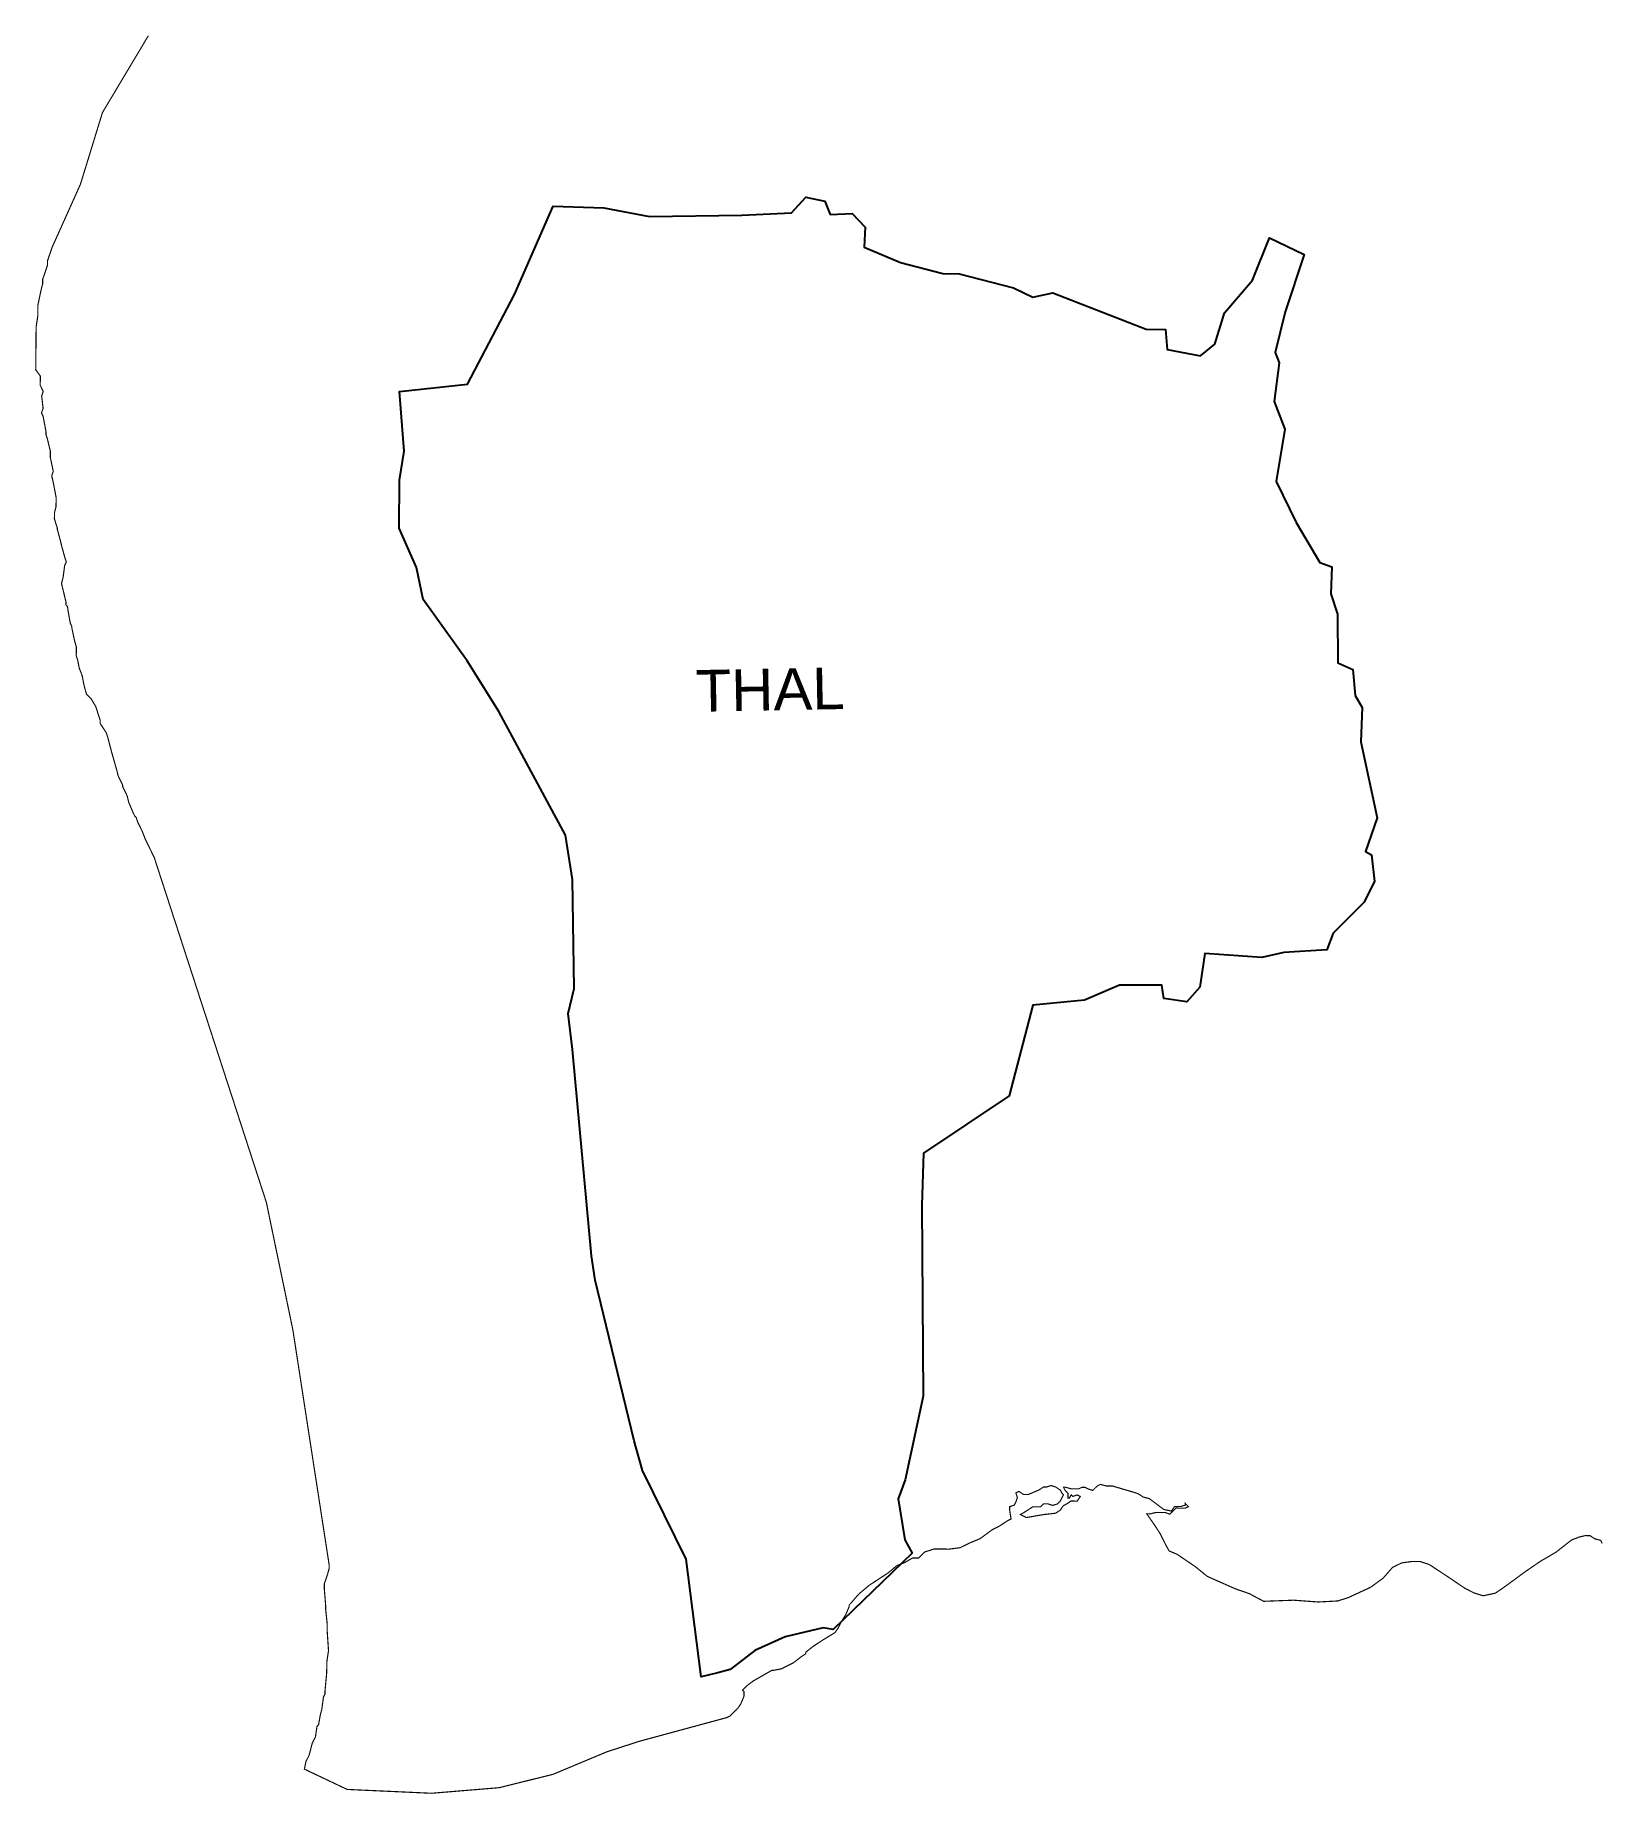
# Model space of a CAD drawing. Header units: metres. Extents: x 272995 to 277079, y 2065327 to 2069908.
import ezdxf

# ---------------------------------------------------------------- set-up
doc = ezdxf.new("R2010")
doc.units = ezdxf.units.M
for name, color, linetype in [('LOW TIDE LINE', 5, 'Continuous'), ('village', 3, 'Continuous'), ('VILLAGE NAME', 250, 'Continuous')]:
    doc.layers.add(name, color=color, linetype=linetype)
doc.styles.get("Standard").update_dxf_attribs({"font": 'calibri.ttf'})

msp = doc.modelspace()

# ---------------------------------------------------------------- linework, layer by layer
at = {"layer": 'LOW TIDE LINE', "lineweight": 18}
msp.add_lwpolyline([(277077.2, 2065979.3, 3.01, 3.01, 0), (277073.3, 2065987.3, 3.01, 3.01, 0), (277057.3, 2065991.5, 3.01, 3.01, 0), (277045.4, 2065999.7, 3.01, 3.01, 0), (277033.3, 2065999.8, 3.01, 3.01, 0), (277017.2, 2065996, 3.01, 3.01, 0), (276997.1, 2065988.2, 3.01, 3.01, 0), (276956.7, 2065956.5, 3.01, 3.01, 0), (276916.3, 2065932.9, 3.01, 3.01, 0), (276875.9, 2065905.2, 3.01, 3.01, 0), (276827.4, 2065869.6, 3.01, 3.01, 0), (276799.1, 2065849.9, 3.01, 3.01, 0), (276767.2, 2065843, 3.01, 3.01, 0), (276742.9, 2065850.5, 3.01, 3.01, 0), (276719, 2065862.8, 3.01, 3.01, 0), (276674.1, 2065893.2, 3.01, 3.01, 0), (276627.4, 2065924, 3.01, 3.01, 0), (276603.4, 2065932.2, 3.01, 3.01, 0), (276583.4, 2065932.5, 3.01, 3.01, 0), (276555.3, 2065928.8, 3.01, 3.01, 0), (276531.1, 2065917, 3.01, 3.01, 0), (276506.7, 2065889.2, 3.01, 3.01, 0), (276474.4, 2065865.4, 3.01, 3.01, 0), (276415.3, 2065838.1, 3.01, 3.01, 0), (276388.1, 2065829.5, 3.01, 3.01, 0), (276337.6, 2065826.8, 3.01, 3.01, 0), (276273.5, 2065831.5, 3.01, 3.01, 0), (276195.4, 2065828.6, 3.01, 3.01, 0), (276157.3, 2065848.8, 3.01, 3.01, 0), (276121.4, 2065861.2, 3.01, 3.01, 0), (276048.5, 2065893.5, 3.01, 3.01, 0), (276017.7, 2065918.5, 3.01, 3.01, 0), (275969.9, 2065951.1, 3.01, 3.01, 0), (275949, 2065959.8, 3.01, 3.01, 0), (275938.1, 2065979.6, 3.01, 3.01, 0), (275926.4, 2066003.8, 3.01, 3.01, 0), (275910.6, 2066028, 3.01, 3.01, 0), (275890.8, 2066056.3, 3.01, 3.01, 0), (275898.9, 2066056.2, 3.01, 3.01, 0), (275915, 2066060, 3.01, 3.01, 0), (275939, 2066059.8, 3.01, 3.01, 0), (275951, 2066055.6, 3.01, 3.01, 0), (275959.1, 2066063.6, 3.01, 3.01, 0), (275967.2, 2066071.5, 3.01, 3.01, 0), (275991.3, 2066071.2, 3.01, 3.01, 0), (275999.3, 2066075.2, 3.01, 3.01, 0), (275991.4, 2066083.3, 3.01, 3.01, 0), (275991.4, 2066079.3, 3.01, 3.01, 0), (275979.3, 2066075.4, 3.01, 3.01, 0), (275963.3, 2066075.6, 3.01, 3.01, 0), (275955.1, 2066063.6, 3.01, 3.01, 0), (275935.1, 2066067.8, 3.01, 3.01, 0), (275897.6, 2066096, 3, 3, 0), (275881.6, 2066100.1, 3, 3, 0), (275869.7, 2066108.2, 3, 3, 0), (275857.8, 2066112.3, 3, 3, 0), (275801.9, 2066128.8, 3, 3, 0), (275785.9, 2066128.9, 3, 3, 0), (275770, 2066133.1, 3, 3, 0), (275762, 2066129.1, 3, 3, 0), (275757.9, 2066125.2, 3, 3, 0), (275749.9, 2066117.3, 3, 3, 0), (275737.9, 2066121.4, 3, 3, 0), (275729.9, 2066125.4, 3, 3, 0), (275721.9, 2066125.5, 3, 3, 0), (275713.9, 2066121.6, 3, 3, 0), (275693.9, 2066121.7, 3, 3, 0), (275678, 2066125.9, 3, 3, 0), (275674, 2066125.9, 3, 3, 0), (275677.9, 2066117.9, 3, 3, 0), (275681.9, 2066113.9, 3, 3, 0), (275685.8, 2066109.8, 3, 3, 0), (275685.7, 2066097.8, 3, 3, 0), (275689.7, 2066097.8, 3, 3, 0), (275693.8, 2066105.8, 3, 3, 0), (275697.7, 2066101.7, 3, 3, 0), (275709.8, 2066105.6, 3, 3, 0), (275717.7, 2066101.5, 3, 3, 0), (275709.6, 2066089.6, 3, 3, 0), (275693.6, 2066089.8, 3, 3, 0), (275681.6, 2066081.9, 3, 3, 0), (275673.6, 2066077.9, 3, 3, 0), (275665.5, 2066066, 3, 3, 0), (275653.4, 2066058.1, 3, 3, 0), (275621.4, 2066054.4, 3, 3, 0), (275577.3, 2066046.8, 3, 3, 0), (275561.4, 2066054.9, 3, 3, 0), (275569.4, 2066058.9, 3, 3, 0), (275593.6, 2066074.6, 3, 3, 0), (275613.6, 2066074.5, 3, 3, 0), (275621.6, 2066082.4, 3, 3, 0), (275633.6, 2066082.3, 3, 3, 0), (275645.6, 2066078.2, 3, 3, 0), (275657.6, 2066082.1, 3, 3, 0), (275661.6, 2066086, 3, 3, 0), (275665.7, 2066090, 3, 3, 0), (275669.7, 2066098, 3, 3, 0), (275673.8, 2066105.9, 3, 3, 0), (275669.8, 2066110, 3, 3, 0), (275665.9, 2066118, 3, 3, 0), (275654, 2066126.1, 3, 3, 0), (275642, 2066130.2, 3, 3, 0), (275630, 2066126.3, 3, 3, 0), (275622, 2066126.4, 3, 3, 0), (275609.9, 2066118.5, 3, 3, 0), (275581.9, 2066106.7, 3, 3, 0), (275569.9, 2066106.8, 3, 3, 0), (275557.9, 2066114.9, 3, 3, 0), (275549.9, 2066111, 3, 3, 0), (275553.8, 2066099, 3, 3, 0), (275549.7, 2066087, 3, 3, 0), (275545.6, 2066079.1, 3, 3, 0), (275533.6, 2066075.2, 3, 3, 0), (275533.5, 2066067.2, 3, 3, 0), (275537.3, 2066043.1, 3, 3, 0), (275529.3, 2066039.2, 3, 3, 0), (275505.2, 2066023.4, 3, 3, 0), (275489.1, 2066015.6, 3, 3, 0), (275456.9, 2065991.9, 3, 3, 0), (275428.8, 2065980.1, 3, 3, 0), (275404.7, 2065968.3, 3, 3, 0), (275376.7, 2065964.6, 3, 3, 0), (275336.8, 2065964.9, 3, 3, 0), (275312.7, 2065957.1, 3, 3, 0), (275296.6, 2065941.3, 3, 3, 0), (275280.6, 2065941.4, 3, 3, 0), (275260.5, 2065929.6, 3, 3, 0), (275240.4, 2065921.8, 3, 3, 0), (275216.3, 2065902, 3, 3, 0), (275168, 2065870.4, 3, 3, 0), (275139.8, 2065846.7, 3, 3, 0), (275119.6, 2065822.9, 3, 3, 0), (275115.6, 2065818.9, 3, 3, 0), (275115.6, 2065814.9, 3, 3, 0), (275107.4, 2065795, 3, 3, 0), (275095.2, 2065775.1, 3, 3, 0), (275087.1, 2065759.2, 3, 3, 0), (275079, 2065747.3, 3, 3, 0), (275046.8, 2065727.6, 3, 3, 0), (275022.7, 2065711.8, 3, 3, 0), (275002.6, 2065696, 3, 3, 0), (275002.5, 2065692, 3, 3, 0), (274990.5, 2065684.1, 3, 3, 0), (274970.4, 2065668.3, 3, 3, 0), (274938.2, 2065652.5, 3, 3, 0), (274918.2, 2065648.7, 3, 3, 0), (274914.2, 2065648.8, 3, 3, 0), (274866, 2065621.2, 3, 3, 0), (274849.9, 2065609.3, 3, 3, 0), (274837.8, 2065597.4, 3, 3, 0), (274841.8, 2065593.4, 3, 3, 0), (274841.7, 2065581.4, 3, 3, 0), (274833.5, 2065561.5, 3, 3, 0), (274825.4, 2065549.6, 3, 3, 0), (274805.2, 2065529.8, 3, 3, 0), (274797.2, 2065525.8, 3, 3, 0), (274568.8, 2065463.9, 3, 3, 0), (274484.6, 2065436.6, 3, 3, 0), (274344.2, 2065377.9, 3, 3, 0), (274203.9, 2065343.1, 3, 3, 0), (274027.9, 2065328.6, 3, 3, 0), (273808.1, 2065338.6, 3, 3, 0), (273696.6, 2065391.5, 3, 3, 0), (273700.8, 2065411.5, 3, 3, 0), (273704.9, 2065419.4, 3, 3, 0), (273708.9, 2065427.4, 3, 3, 0), (273717.2, 2065459.3, 3, 3, 0), (273725.4, 2065475.2, 3, 3, 0), (273729.6, 2065503.2, 3, 3, 0), (273733.6, 2065507.1, 3, 3, 0), (273737.8, 2065531.1, 3, 3, 0), (273742, 2065547.1, 3, 3, 0), (273746.3, 2065579, 3, 3, 0), (273750.3, 2065587, 3, 3, 0), (273750.4, 2065595, 3, 3, 0), (273754.8, 2065642.9, 3, 3, 0), (273755.1, 2065670.9, 3, 3, 0), (273759.3, 2065698.8, 3, 3, 0), (273759.3, 2065702.8, 3, 3, 0), (273755.8, 2065754.9, 3, 3, 0), (273755.9, 2065770.8, 3, 3, 0), (273752.2, 2065806.9, 3, 3, 0), (273752.3, 2065814.9, 3, 3, 0), (273748.7, 2065858.9, 3, 3, 0), (273748.8, 2065874.9, 3, 3, 0), (273757, 2065898.8, 3, 3, 0), (273761.2, 2065914.7, 3, 3, 0), (273761.3, 2065922.7, 3, 3, 0), (273666.7, 2066535.3, 3, 3, 0), (273597.6, 2066867.8, 3, 3, 0), (273305.6, 2067766, 3, 3, 0), (273289.9, 2067798.1, 3, 3, 0), (273282.1, 2067814.2, 3, 3, 0), (273274.3, 2067834.2, 3, 3, 0), (273262.5, 2067858.3, 3, 3, 0), (273258.6, 2067870.4, 3, 3, 0), (273254.6, 2067874.4, 3, 3, 0), (273250.7, 2067882.4, 3, 3, 0), (273238.9, 2067910.5, 3, 3, 0), (273235.1, 2067926.6, 3, 3, 0), (273223.3, 2067950.6, 3, 3, 0), (273223.3, 2067954.6, 3, 3, 0), (273211.6, 2067978.7, 3, 3, 0), (273207.7, 2067994.8, 3, 3, 0), (273196.1, 2068034.9, 3, 3, 0), (273184.5, 2068078.9, 3, 3, 0), (273180.6, 2068091, 3, 3, 0), (273164.8, 2068115.1, 3, 3, 0), (273164.9, 2068123.1, 3, 3, 0), (273157.1, 2068147.1, 3, 3, 0), (273153.2, 2068159.2, 3, 3, 0), (273141.4, 2068179.3, 3, 3, 0), (273129.5, 2068191.4, 3, 3, 0), (273125.6, 2068203.4, 3, 3, 0), (273121.7, 2068219.4, 3, 3, 0), (273117.9, 2068239.5, 3, 3, 0), (273110.1, 2068259.5, 3, 3, 0), (273106.3, 2068279.5, 3, 3, 0), (273102.4, 2068291.6, 3, 3, 0), (273102.6, 2068315.6, 3, 3, 0), (273098.7, 2068327.6, 3, 3, 0), (273091, 2068363.6, 3, 3, 0), (273091, 2068367.6, 3, 3, 0), (273087.1, 2068375.7, 3, 3, 0), (273083.3, 2068395.7, 3, 3, 0), (273079.5, 2068419.7, 3, 3, 0), (273075.5, 2068423.8, 3, 3, 0), (273075.6, 2068431.7, 3, 3, 0), (273067.9, 2068463.8, 3, 3, 0), (273064, 2068479.8, 3, 3, 0), (273068.2, 2068495.8, 3, 3, 0), (273072.4, 2068527.7, 3, 3, 0), (273076.5, 2068535.7, 3, 3, 0), (273072.6, 2068547.7, 3, 3, 0), (273064.9, 2068575.8, 3, 3, 0), (273061, 2068591.8, 3, 3, 0), (273053.3, 2068619.9, 3, 3, 0), (273053.3, 2068623.9, 3, 3, 0), (273045.5, 2068647.9, 3, 3, 0), (273045.7, 2068663.9, 3, 3, 0), (273049.8, 2068679.9, 3, 3, 0), (273050, 2068703.9, 3, 3, 0), (273046.2, 2068723.9, 3, 3, 0), (273042.4, 2068743.9, 3, 3, 0), (273038.5, 2068759.9, 3, 3, 0), (273042.6, 2068771.9, 3, 3, 0), (273034.9, 2068808, 3, 3, 0), (273035.1, 2068823.9, 3, 3, 0), (273027.3, 2068856, 3, 3, 0), (273023.5, 2068868, 3, 3, 0), (273023.5, 2068876, 3, 3, 0), (273015.9, 2068916.1, 3, 3, 0), (273011.9, 2068924.1, 3, 3, 0), (273016.1, 2068936.1, 3, 3, 0), (273012.3, 2068968.1, 3, 3, 0), (273016.4, 2068980, 3, 3, 0), (273008.6, 2068996.1, 3, 3, 0), (273008.8, 2069020.1, 3, 3, 0), (272996.9, 2069036.2, 3, 3, 0), (272997.9, 2069148.1, 3, 3, 0), (273002.2, 2069176.1, 3, 3, 0), (273002.4, 2069204.1, 3, 3, 0), (273010.7, 2069244, 3, 3, 0), (273014.9, 2069260, 3, 3, 0), (273015, 2069271.9, 3, 3, 0), (273027.3, 2069307.8, 3, 3, 0), (273027.4, 2069319.8, 3, 3, 0), (273039.7, 2069355.7, 3, 3, 0), (273113.1, 2069519, 3, 3, 0), (273170.7, 2069706.4, 3, 3, 0), (273290.2, 2069906.5, 3, 3, 0)], format="xyseb", dxfattribs=at)
at = {"layer": 'village', "color": 3}
msp.add_polyline3d([(276490.8, 2067869.5, 0), (276460.2, 2067781.6, 0), (276476, 2067772.6, 0), (276483.8, 2067703.8, 0), (276455.8, 2067649.2, 0), (276376.5, 2067568.9, 0), (276359.5, 2067525.4, 0), (276247.7, 2067518.7, 0), (276190.7, 2067505.5, 0), (276041.9, 2067516.1, 0), (276028.9, 2067428.4, 0), (275995, 2067390.5, 0), (275935.1, 2067398.8, 0), (275930.1, 2067433.4, 0), (275819.6, 2067433.4, 0), (275728.6, 2067394.3, 0), (275594, 2067381.8, 0), (275532, 2067145.6, 0), (275309.6, 2066996.2, 0), (275304.5, 2066860.1, 0), (275308.4, 2066363.3, 0), (275261.9, 2066145.4, 0), (275243.5, 2066095.6, 0), (275261, 2065988.9, 0), (275279.7, 2065953.7, 0), (275074.3, 2065755.5, 0), (275047.7, 2065759.8, 0), (274949.1, 2065736.5, 0), (274870.1, 2065700.1, 0), (274805.6, 2065651, 0), (274773.2, 2065642.7, 0), (274730.4, 2065631.6, 0), (274691.2, 2065938.3, 0), (274577.7, 2066169.5, 0), (274555.4, 2066246.2, 0), (274454, 2066665.5, 0), (274444.1, 2066728.6, 0), (274395, 2067265.8, 0), (274383.3, 2067359.5, 0), (274399, 2067424.8, 0), (274395.1, 2067709.1, 0), (274376.6, 2067823.8, 0), (274202.8, 2068146.4, 0), (274120.5, 2068278.5, 0), (274006.3, 2068437.9, 0), (273989.1, 2068521.2, 0), (273943.5, 2068623.9, 0), (273944, 2068748.5, 0), (273956.6, 2068824.3, 0), (273944.8, 2068979.9, 0), (274121.4, 2068998.7, 0), (274244.3, 2069232.2, 0), (274344.3, 2069462.6, 0), (274476.8, 2069458.1, 0), (274596, 2069435.5, 0), (274835.8, 2069439.4, 0), (274965.6, 2069444.9, 0), (275003, 2069486.2, 0), (275052.5, 2069475.6, 0), (275065.9, 2069441.2, 0), (275123.7, 2069443.1, 0), (275157.2, 2069408, 0), (275154.5, 2069355.9, 0), (275249.1, 2069316.2, 0), (275359.7, 2069287, 0), (275401.8, 2069285.9, 0), (275543.3, 2069250.2, 0), (275593.9, 2069225.4, 0), (275646, 2069236.9, 0), (275889.6, 2069142, 0), (275939.6, 2069141.4, 0), (275943.8, 2069089.6, 0), (276030.7, 2069073.1, 0), (276068, 2069103.3, 0), (276093.6, 2069185.1, 0), (276165.8, 2069269.9, 0), (276210.6, 2069380.5, 0), (276301.2, 2069337, 0), (276250.9, 2069187, 0), (276225.4, 2069081, 0), (276235.3, 2069054.1, 0), (276222.5, 2068954, 0), (276250.1, 2068881.6, 0), (276227.9, 2068745.8, 0), (276279.6, 2068638.7, 0), (276341.7, 2068534.2, 0), (276372.8, 2068523.4, 0), (276370.5, 2068452.7, 0), (276388, 2068399.7, 0), (276388.8, 2068273.3, 0), (276427.7, 2068256.1, 0), (276433.8, 2068187.8, 0), (276452, 2068156.4, 0), (276448.8, 2068066.9, 0)], close=True, dxfattribs=at)

# ---------------------------------------------------------------- texts
at = {"layer": 'VILLAGE NAME', "insert": (274714.6, 2068254.1), "char_height": 108.748, "attachment_point": 1, "rotation": 1.1028}
msp.add_mtext_dynamic_manual_height_columns('{\\fArial|b0|i0|c0|p34;THAL}', width=726.929, gutter_width=543.7, heights=[0], dxfattribs=at)

doc.saveas('drawing.dxf')
